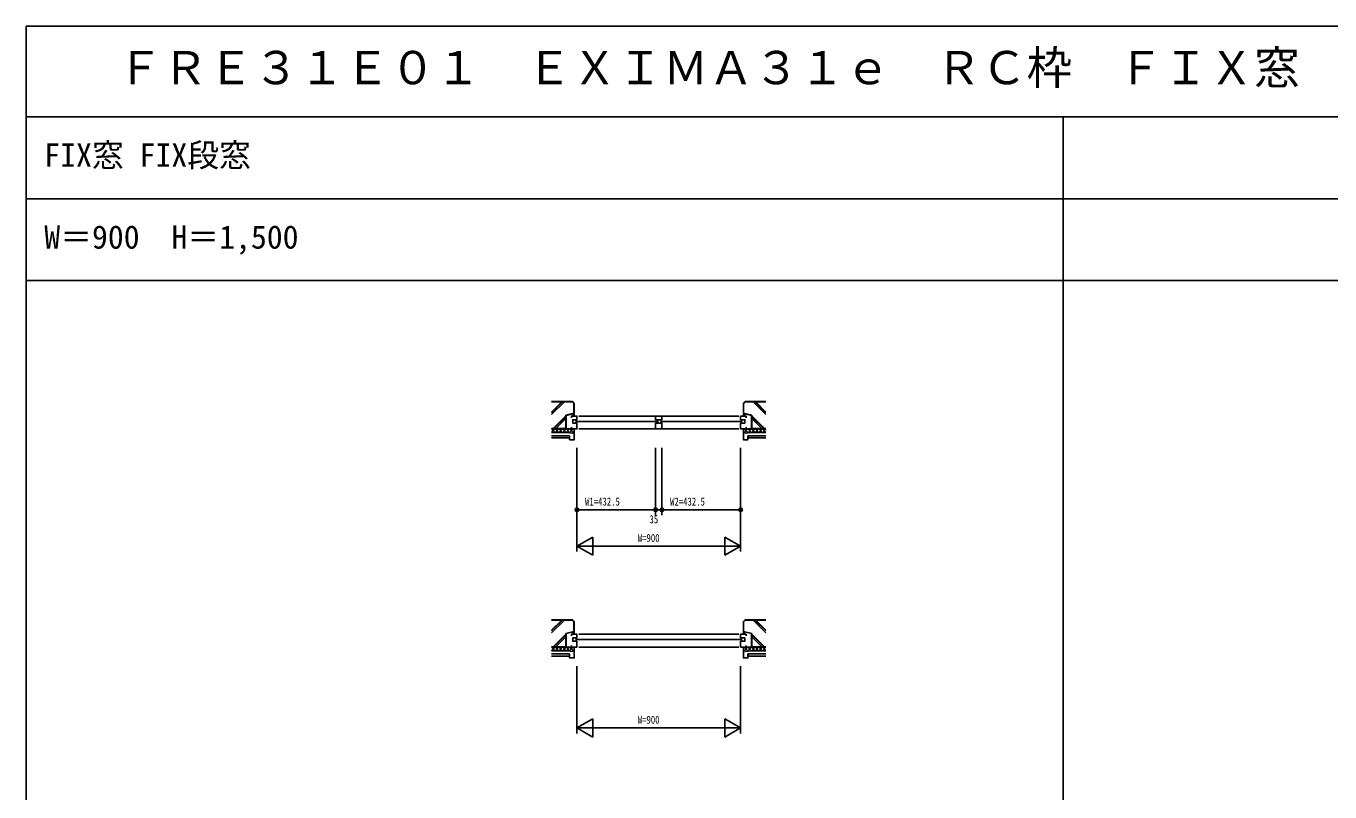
# Model space of a CAD drawing. Units: millimetres, scale not verified. Extents: x -14353 to 14341, y -10012 to 10000.
# Drawn here: x -14340 to -7173, y 5789 to 10000 of the extents above; entities that cross this region are included whole.
import ezdxf
from ezdxf.enums import TextEntityAlignment as Align

# ---------------------------------------------------------------- set-up
doc = ezdxf.new("R2010")
doc.units = ezdxf.units.MM
doc.header["$LTSCALE"] = 50
for name, color, linetype in [('0-0_0', 7, 'Continuous'), ('0-3_YKK_B1', 4, 'Continuous'), ('0-7_YKK_F1', 7, 'Continuous'), ('0-9_YKK_N1', 2, 'Continuous'), ('0-A_YKK_Z1', 7, 'Continuous')]:
    doc.layers.add(name, color=color, linetype=linetype)
doc.styles.add('ＭＳ ゴシック', font='')
doc.styles.get('ＭＳ ゴシック').set_extended_font_data('MS Gothic')

msp = doc.modelspace()

# ---------------------------------------------------------------- linework, layer by layer
at = {"layer": '0-3_YKK_B1'}
for p, q in [((-11320.5, 7826.01), (-10872, 7826.01)), ((-11302.5, 7855.01), (-10422.5, 7855.01)), ((-10867, 7835.01), (-10867, 7817.01)), ((-10853, 7826.01), (-10404.5, 7826.01)), ((-11302.5, 7785.01), (-10422.5, 7785.01)), ((-11320.5, 6626.37), (-10404.5, 6626.37)), ((-11302.5, 6655.37), (-10422.5, 6655.37)), ((-11302.5, 6585.37), (-10422.5, 6585.37))]:
    msp.add_line(p, q, dxfattribs=at)
for points in [[(-11342.5, 7794.01), (-11342.5, 7785.01), (-11312.5, 7785.01), (-11312.5, 7817.01), (-11335.5, 7817.01), (-11335.5, 7835.01), (-11312.5, 7835.01), (-11312.5, 7855.01), (-11342.5, 7855.01), (-11342.5, 7846.01)], [(-10382.5, 7794.01), (-10382.5, 7785.01), (-10412.5, 7785.01), (-10412.5, 7817.01), (-10389.5, 7817.01), (-10389.5, 7835.01), (-10412.5, 7835.01), (-10412.5, 7855.01), (-10382.5, 7855.01), (-10382.5, 7846.01)], [(-11352.5, 7745.01), (-11352.5, 7725.01), (-11327.5, 7725.01), (-11327.5, 7785.01)], [(-10372.5, 7745.01), (-10372.5, 7725.01), (-10397.5, 7725.01), (-10397.5, 7785.01)], [(-11342.5, 6594.37), (-11342.5, 6585.37), (-11312.5, 6585.37), (-11312.5, 6617.37), (-11335.5, 6617.37), (-11335.5, 6635.37), (-11312.5, 6635.37), (-11312.5, 6655.37), (-11342.5, 6655.37), (-11342.5, 6646.37)], [(-10382.5, 6594.37), (-10382.5, 6585.37), (-10412.5, 6585.37), (-10412.5, 6617.37), (-10389.5, 6617.37), (-10389.5, 6635.37), (-10412.5, 6635.37), (-10412.5, 6655.37), (-10382.5, 6655.37), (-10382.5, 6646.37)], [(-11352.5, 6545.37), (-11352.5, 6525.37), (-11327.5, 6525.37), (-11327.5, 6585.37)], [(-10372.5, 6545.37), (-10372.5, 6525.37), (-10397.5, 6525.37), (-10397.5, 6585.37)]]:
    msp.add_lwpolyline(points, dxfattribs=at)
for points in [[(-10880, 7854.91), (-10845, 7854.91), (-10845, 7835.01), (-10880, 7835.01)], [(-10880, 7817.01), (-10845, 7817.01), (-10845, 7785.11), (-10880, 7785.11)]]:
    msp.add_lwpolyline(points, close=True, dxfattribs=at)
at = {"layer": '0-7_YKK_F1'}
for p, q in [((-14340.5, 10000), (14340.52, 10000)), ((-14340.5, -10000), (-14340.5, 10000)), ((-14340.5, 9500), (14159.5, 9500)), ((-8640.5, -10000), (-8640.5, 9500)), ((-14340.5, 9050), (14159.5, 9050)), ((-14340.5, 8600), (14159.5, 8600))]:
    msp.add_line(p, q, dxfattribs=at)
at = {"layer": '0-9_YKK_N1'}
for p, q in [((-11312.5, 7680.01), (-11312.5, 7110.01)), ((-10880, 7680.01), (-10880, 7310.01)), ((-10845, 7680.01), (-10845, 7310.01)), ((-10412.5, 7680.01), (-10412.5, 7110.01)), ((-11312.5, 7340.01), (-10880, 7340.01)), ((-10880, 7340.01), (-10845, 7340.01)), ((-10845, 7340.01), (-10412.5, 7340.01)), ((-11225.9, 7190.01), (-11312.5, 7140.01)), ((-11225.9, 7090.01), (-11225.9, 7190.01)), ((-10499.1, 7190.01), (-10499.1, 7090.01)), ((-10412.5, 7140.01), (-10499.1, 7190.01)), ((-11312.5, 7140.01), (-10412.5, 7140.01)), ((-11312.5, 7140.01), (-11225.9, 7090.01)), ((-10499.1, 7090.01), (-10412.5, 7140.01)), ((-11312.5, 6480.37), (-11312.5, 6110.37)), ((-10412.5, 6480.37), (-10412.5, 6110.37)), ((-11225.9, 6190.37), (-11312.5, 6140.37)), ((-11225.9, 6090.37), (-11225.9, 6190.37)), ((-10499.1, 6190.37), (-10499.1, 6090.37)), ((-10412.5, 6140.37), (-10499.1, 6190.37)), ((-11312.5, 6140.37), (-10412.5, 6140.37)), ((-11312.5, 6140.37), (-11225.9, 6090.37)), ((-10499.1, 6090.37), (-10412.5, 6140.37))]:
    msp.add_line(p, q, dxfattribs=at)
for centre, radius in [((-11312.5, 7340.01), 10), ((-11312.5, 7340.01), 10), ((-11312.5, 7340.01), 6.5), ((-11312.5, 7340.01), 6.5), ((-10880, 7340.01), 10), ((-10880, 7340.01), 10), ((-10880, 7340.01), 6.5), ((-10880, 7340.01), 6.5), ((-10845, 7340.01), 10), ((-10845, 7340.01), 10), ((-10845, 7340.01), 6.5), ((-10845, 7340.01), 6.5), ((-10412.5, 7340.01), 10), ((-10412.5, 7340.01), 10), ((-10412.5, 7340.01), 6.5), ((-10412.5, 7340.01), 6.5)]:
    msp.add_circle(centre, radius, dxfattribs=at)
at = {"layer": '0-A_YKK_Z1'}
for p, q in [((-11337.5, 7935.01), (-11451.4, 7935.01)), ((-11451.4, 7933.51), (-11338.12, 7933.51)), ((-11451.4, 7877.47), (-11395.36, 7933.51)), ((-11451.4, 7873.23), (-11391.11, 7933.51)), ((-11451.4, 7863.33), (-11381.22, 7933.51)), ((-11338.12, 7933.51), (-11329, 7924.39)), ((-11337.5, 7935.01), (-11327.5, 7925.01)), ((-11327.5, 7870.01), (-11327.5, 7925.01)), ((-10387.5, 7935.01), (-10397.5, 7925.01)), ((-10397.5, 7870.01), (-10397.5, 7925.01)), ((-10386.88, 7933.51), (-10396, 7924.39)), ((-10387.5, 7935.01), (-10273.6, 7935.01)), ((-10273.6, 7933.51), (-10386.88, 7933.51)), ((-10273.6, 7863.33), (-10343.78, 7933.51)), ((-10273.6, 7873.23), (-10333.89, 7933.51)), ((-10273.6, 7877.47), (-10329.64, 7933.51)), ((-11443.36, 7786.51), (-11374, 7855.87)), ((-11439.12, 7786.51), (-11374, 7851.63)), ((-11429.22, 7786.51), (-11374, 7841.73)), ((-11374, 7859.93), (-11374, 7786.51)), ((-11372.5, 7858.76), (-11327.5, 7870.01)), ((-11372.5, 7858.76), (-11372.5, 7785.01)), ((-11337.5, 7861.52), (-11329.52, 7869.5)), ((-11337.5, 7867.18), (-11337.06, 7867.62)), ((-11337.5, 7855.87), (-11327.95, 7865.42)), ((-11332.7, 7855.01), (-11327.95, 7859.76)), ((-11327.5, 7870.01), (-11327.95, 7869.56)), ((-11327.95, 7855.46), (-11327.95, 7869.56)), ((-11327.5, 7855.01), (-11327.95, 7855.46)), ((-10352.5, 7858.76), (-10397.5, 7870.01)), ((-10397.5, 7870.01), (-10397.05, 7869.56)), ((-10397.5, 7855.01), (-10397.05, 7855.46)), ((-10397.05, 7855.46), (-10397.05, 7869.56)), ((-10397.05, 7865.26), (-10393.34, 7868.97)), ((-10397.05, 7859.6), (-10388.81, 7867.84)), ((-10395.99, 7855.01), (-10387.5, 7863.49)), ((-10390.33, 7855.01), (-10387.5, 7857.84)), ((-10352.5, 7858.76), (-10352.5, 7785.01)), ((-10351, 7859.93), (-10351, 7786.51)), ((-10281.64, 7786.51), (-10351, 7855.87)), ((-10285.88, 7786.51), (-10351, 7851.63)), ((-10295.78, 7786.51), (-10351, 7841.73)), ((-11451.59, 7785.01), (-11372.5, 7785.01)), ((-11374, 7786.51), (-11451.4, 7786.51)), ((-11432.5, 7785.01), (-11451.4, 7766.11)), ((-11451.4, 7785.01), (-11372.5, 7785.01)), ((-11432.5, 7765.01), (-11451.4, 7783.91)), ((-11372.5, 7765.01), (-11451.4, 7765.01)), ((-11352.5, 7747.51), (-11451.4, 7747.51)), ((-11353, 7747.01), (-11451.4, 7747.01)), ((-11433.91, 7765.01), (-11393.38, 7765.01)), ((-11412.5, 7785.01), (-11432.5, 7765.01)), ((-11412.5, 7765.01), (-11432.5, 7785.01)), ((-11431.77, 7747.51), (-11395.52, 7747.51)), ((-11392.5, 7785.01), (-11412.5, 7765.01)), ((-11392.5, 7765.01), (-11412.5, 7785.01)), ((-11372.5, 7765.01), (-11392.5, 7785.01)), ((-11372.5, 7785.01), (-11392.5, 7765.01)), ((-11349.75, 7762.26), (-11372.5, 7785.01)), ((-11352.5, 7785.01), (-11372.5, 7765.01)), ((-11342.2, 7785.01), (-11372.5, 7785.01)), ((-11336.3, 7760.63), (-11372.5, 7765.01)), ((-11334.3, 7783.21), (-11354.66, 7762.85)), ((-11353, 7735.51), (-11353, 7747.01)), ((-11333.1, 7765.61), (-11352.5, 7785.01)), ((-11352.5, 7735.01), (-11352.5, 7747.51)), ((-11335.3, 7762.21), (-11336.81, 7760.69)), ((-11334.29, 7763.22), (-11334.3, 7763.21)), ((-11333.53, 7763.98), (-11333.84, 7763.67)), ((-11328.9, 7761.41), (-11332.12, 7764.63)), ((-11329.04, 7768.47), (-11331.84, 7765.67)), ((-10396.1, 7761.41), (-10392.88, 7764.63)), ((-10395.96, 7768.47), (-10393.16, 7765.67)), ((-10391.9, 7765.61), (-10372.5, 7785.01)), ((-10391.47, 7763.98), (-10391.16, 7763.67)), ((-10390.71, 7763.22), (-10390.7, 7763.21)), ((-10390.7, 7783.21), (-10370.34, 7762.85)), ((-10389.7, 7762.21), (-10388.19, 7760.69)), ((-10388.7, 7760.63), (-10352.5, 7765.01)), ((-10382.8, 7785.01), (-10352.5, 7785.01)), ((-10375.25, 7762.26), (-10352.5, 7785.01)), ((-10372.5, 7785.01), (-10352.5, 7765.01)), ((-10372.5, 7747.51), (-10273.6, 7747.51)), ((-10372.5, 7735.01), (-10372.5, 7747.51)), ((-10372, 7747.01), (-10273.6, 7747.01)), ((-10372, 7735.51), (-10372, 7747.01)), ((-10273.41, 7785.01), (-10352.5, 7785.01)), ((-10352.5, 7765.01), (-10332.5, 7785.01)), ((-10352.5, 7785.01), (-10332.5, 7765.01)), ((-10273.6, 7785.01), (-10352.5, 7785.01)), ((-10352.5, 7765.01), (-10273.6, 7765.01)), ((-10351, 7786.51), (-10273.6, 7786.51)), ((-10332.5, 7785.01), (-10312.5, 7765.01)), ((-10332.5, 7765.01), (-10312.5, 7785.01)), ((-10291.09, 7765.01), (-10331.62, 7765.01)), ((-10293.23, 7747.51), (-10329.48, 7747.51)), ((-10312.5, 7785.01), (-10292.5, 7765.01)), ((-10312.5, 7765.01), (-10292.5, 7785.01)), ((-10292.5, 7785.01), (-10273.6, 7766.11)), ((-10292.5, 7765.01), (-10273.6, 7783.91)), ((-11451.4, 7735.51), (-11353, 7735.51)), ((-11451.4, 7735.01), (-11352.5, 7735.01)), ((-10273.6, 7735.01), (-10372.5, 7735.01)), ((-10273.6, 7735.51), (-10372, 7735.51)), ((-11337.5, 6735.37), (-11451.4, 6735.37)), ((-11451.4, 6733.87), (-11338.12, 6733.87)), ((-11451.4, 6677.83), (-11395.36, 6733.87)), ((-11451.4, 6673.59), (-11391.11, 6733.87)), ((-11451.4, 6663.69), (-11381.22, 6733.87)), ((-11372.5, 6659.12), (-11327.5, 6670.37)), ((-11338.12, 6733.87), (-11329, 6724.75)), ((-11337.5, 6735.37), (-11327.5, 6725.37)), ((-11337.5, 6661.89), (-11329.52, 6669.87)), ((-11337.5, 6667.54), (-11337.06, 6667.98)), ((-11337.5, 6656.23), (-11327.95, 6665.78)), ((-11327.5, 6670.37), (-11327.95, 6669.92)), ((-11327.95, 6655.82), (-11327.95, 6669.92)), ((-11327.5, 6670.37), (-11327.5, 6725.37)), ((-10387.5, 6735.37), (-10397.5, 6725.37)), ((-10397.5, 6670.37), (-10397.5, 6725.37)), ((-10352.5, 6659.12), (-10397.5, 6670.37)), ((-10397.5, 6670.37), (-10397.05, 6669.92)), ((-10397.05, 6655.82), (-10397.05, 6669.92)), ((-10397.05, 6665.62), (-10393.34, 6669.33)), ((-10397.05, 6659.96), (-10388.81, 6668.2)), ((-10386.88, 6733.87), (-10396, 6724.75)), ((-10387.5, 6735.37), (-10273.6, 6735.37)), ((-10273.6, 6733.87), (-10386.88, 6733.87)), ((-10273.6, 6663.69), (-10343.78, 6733.87)), ((-10273.6, 6673.59), (-10333.89, 6733.87)), ((-10273.6, 6677.83), (-10329.64, 6733.87)), ((-11443.36, 6586.87), (-11374, 6656.24)), ((-11439.12, 6586.87), (-11374, 6651.99)), ((-11429.22, 6586.87), (-11374, 6642.09)), ((-11374, 6660.29), (-11374, 6586.87)), ((-11372.5, 6659.12), (-11372.5, 6585.37)), ((-11332.7, 6655.37), (-11327.95, 6660.12)), ((-11327.5, 6655.37), (-11327.95, 6655.82)), ((-10397.5, 6655.37), (-10397.05, 6655.82)), ((-10395.99, 6655.37), (-10387.5, 6663.86)), ((-10390.33, 6655.37), (-10387.5, 6658.2)), ((-10352.5, 6659.12), (-10352.5, 6585.37)), ((-10351, 6660.29), (-10351, 6586.87)), ((-10281.64, 6586.87), (-10351, 6656.24)), ((-10285.88, 6586.87), (-10351, 6651.99)), ((-10295.78, 6586.87), (-10351, 6642.09)), ((-11451.59, 6585.37), (-11372.5, 6585.37)), ((-11374, 6586.87), (-11451.4, 6586.87)), ((-11432.5, 6585.37), (-11451.4, 6566.48)), ((-11451.4, 6585.37), (-11372.5, 6585.37)), ((-11432.5, 6565.37), (-11451.4, 6584.27)), ((-11372.5, 6565.37), (-11451.4, 6565.37)), ((-11352.5, 6547.87), (-11451.4, 6547.87)), ((-11353, 6547.37), (-11451.4, 6547.37)), ((-11451.4, 6535.87), (-11353, 6535.87)), ((-11451.4, 6535.37), (-11352.5, 6535.37)), ((-11433.91, 6565.37), (-11393.38, 6565.37)), ((-11412.5, 6585.37), (-11432.5, 6565.37)), ((-11412.5, 6565.37), (-11432.5, 6585.37)), ((-11431.77, 6547.87), (-11395.52, 6547.87)), ((-11392.5, 6585.37), (-11412.5, 6565.37)), ((-11392.5, 6565.37), (-11412.5, 6585.37)), ((-11372.5, 6565.37), (-11392.5, 6585.37)), ((-11372.5, 6585.37), (-11392.5, 6565.37)), ((-11349.75, 6562.62), (-11372.5, 6585.37)), ((-11352.5, 6585.37), (-11372.5, 6565.37)), ((-11342.2, 6585.37), (-11372.5, 6585.37)), ((-11336.3, 6561), (-11372.5, 6565.37)), ((-11334.3, 6583.57), (-11354.66, 6563.22)), ((-11353, 6535.87), (-11353, 6547.37)), ((-11333.1, 6565.97), (-11352.5, 6585.37)), ((-11352.5, 6535.37), (-11352.5, 6547.87)), ((-11335.3, 6562.57), (-11336.81, 6561.06)), ((-11334.29, 6563.59), (-11334.3, 6563.57)), ((-11333.53, 6564.34), (-11333.84, 6564.03)), ((-11328.9, 6561.77), (-11332.12, 6564.99)), ((-11329.04, 6568.83), (-11331.84, 6566.04)), ((-10396.1, 6561.77), (-10392.88, 6564.99)), ((-10395.96, 6568.83), (-10393.16, 6566.04)), ((-10391.9, 6565.97), (-10372.5, 6585.37)), ((-10391.47, 6564.34), (-10391.16, 6564.03)), ((-10390.71, 6563.59), (-10390.7, 6563.57)), ((-10390.7, 6583.57), (-10370.34, 6563.22)), ((-10389.7, 6562.57), (-10388.19, 6561.06)), ((-10388.7, 6561), (-10352.5, 6565.37)), ((-10382.8, 6585.37), (-10352.5, 6585.37)), ((-10375.25, 6562.62), (-10352.5, 6585.37)), ((-10372.5, 6585.37), (-10352.5, 6565.37)), ((-10372.5, 6547.87), (-10273.6, 6547.87)), ((-10372.5, 6535.37), (-10372.5, 6547.87)), ((-10273.6, 6535.37), (-10372.5, 6535.37)), ((-10372, 6547.37), (-10273.6, 6547.37)), ((-10372, 6535.87), (-10372, 6547.37)), ((-10273.6, 6535.87), (-10372, 6535.87)), ((-10273.41, 6585.37), (-10352.5, 6585.37)), ((-10352.5, 6565.37), (-10332.5, 6585.37)), ((-10352.5, 6585.37), (-10332.5, 6565.37)), ((-10273.6, 6585.37), (-10352.5, 6585.37)), ((-10352.5, 6565.37), (-10273.6, 6565.37)), ((-10351, 6586.87), (-10273.6, 6586.87)), ((-10332.5, 6585.37), (-10312.5, 6565.37)), ((-10332.5, 6565.37), (-10312.5, 6585.37)), ((-10291.09, 6565.37), (-10331.62, 6565.37)), ((-10293.23, 6547.87), (-10329.48, 6547.87)), ((-10312.5, 6585.37), (-10292.5, 6565.37)), ((-10312.5, 6565.37), (-10292.5, 6585.37)), ((-10292.5, 6585.37), (-10273.6, 6566.48)), ((-10292.5, 6565.37), (-10273.6, 6584.27))]:
    msp.add_line(p, q, dxfattribs=at)
for points in [[(-11329, 7924.59), (-11329, 7871.18), (-11374, 7859.93)], [(-10396, 7924.59), (-10396, 7871.18), (-10351, 7859.93)], [(-11329, 6724.96), (-11329, 6671.54), (-11374, 6660.29)], [(-10396, 6724.96), (-10396, 6671.54), (-10351, 6660.29)]]:
    msp.add_lwpolyline(points, dxfattribs=at)

# ---------------------------------------------------------------- texts
at = {"layer": '0-0_0', "style": 'ＭＳ ゴシック'}
for s, height, p in [('ＦＲＥ３１Ｅ０１\u3000ＥＸＩＭＡ３１ｅ\u3000ＲＣ枠\u3000ＦＩＸ窓', 183.3, (-13840.5, 9625)), ('FIX窓 FIX段窓', 128.3, (-14240.5, 9187.5)), ('W＝900\u3000H＝1,500', 128.3, (-14240.5, 8737.5))]:
    msp.add_text(s, height=height, dxfattribs=at).set_placement(p, align=Align.BOTTOM_LEFT)
at = {"layer": '0-9_YKK_N1', "style": 'ＭＳ ゴシック', "width": 0.8}
for s, p in [('W1=432.5', (-11267.95, 7350.01)), ('W2=432.5', (-10800.45, 7350.01)), ('35', (-10913.88, 7252.97)), ('W=900', (-10977.95, 7150.01)), ('W=900', (-10977.95, 6150.37))]:
    msp.add_text(s, height=43.99, dxfattribs=at).set_placement(p, align=Align.BOTTOM_LEFT)

doc.saveas('drawing.dxf')
